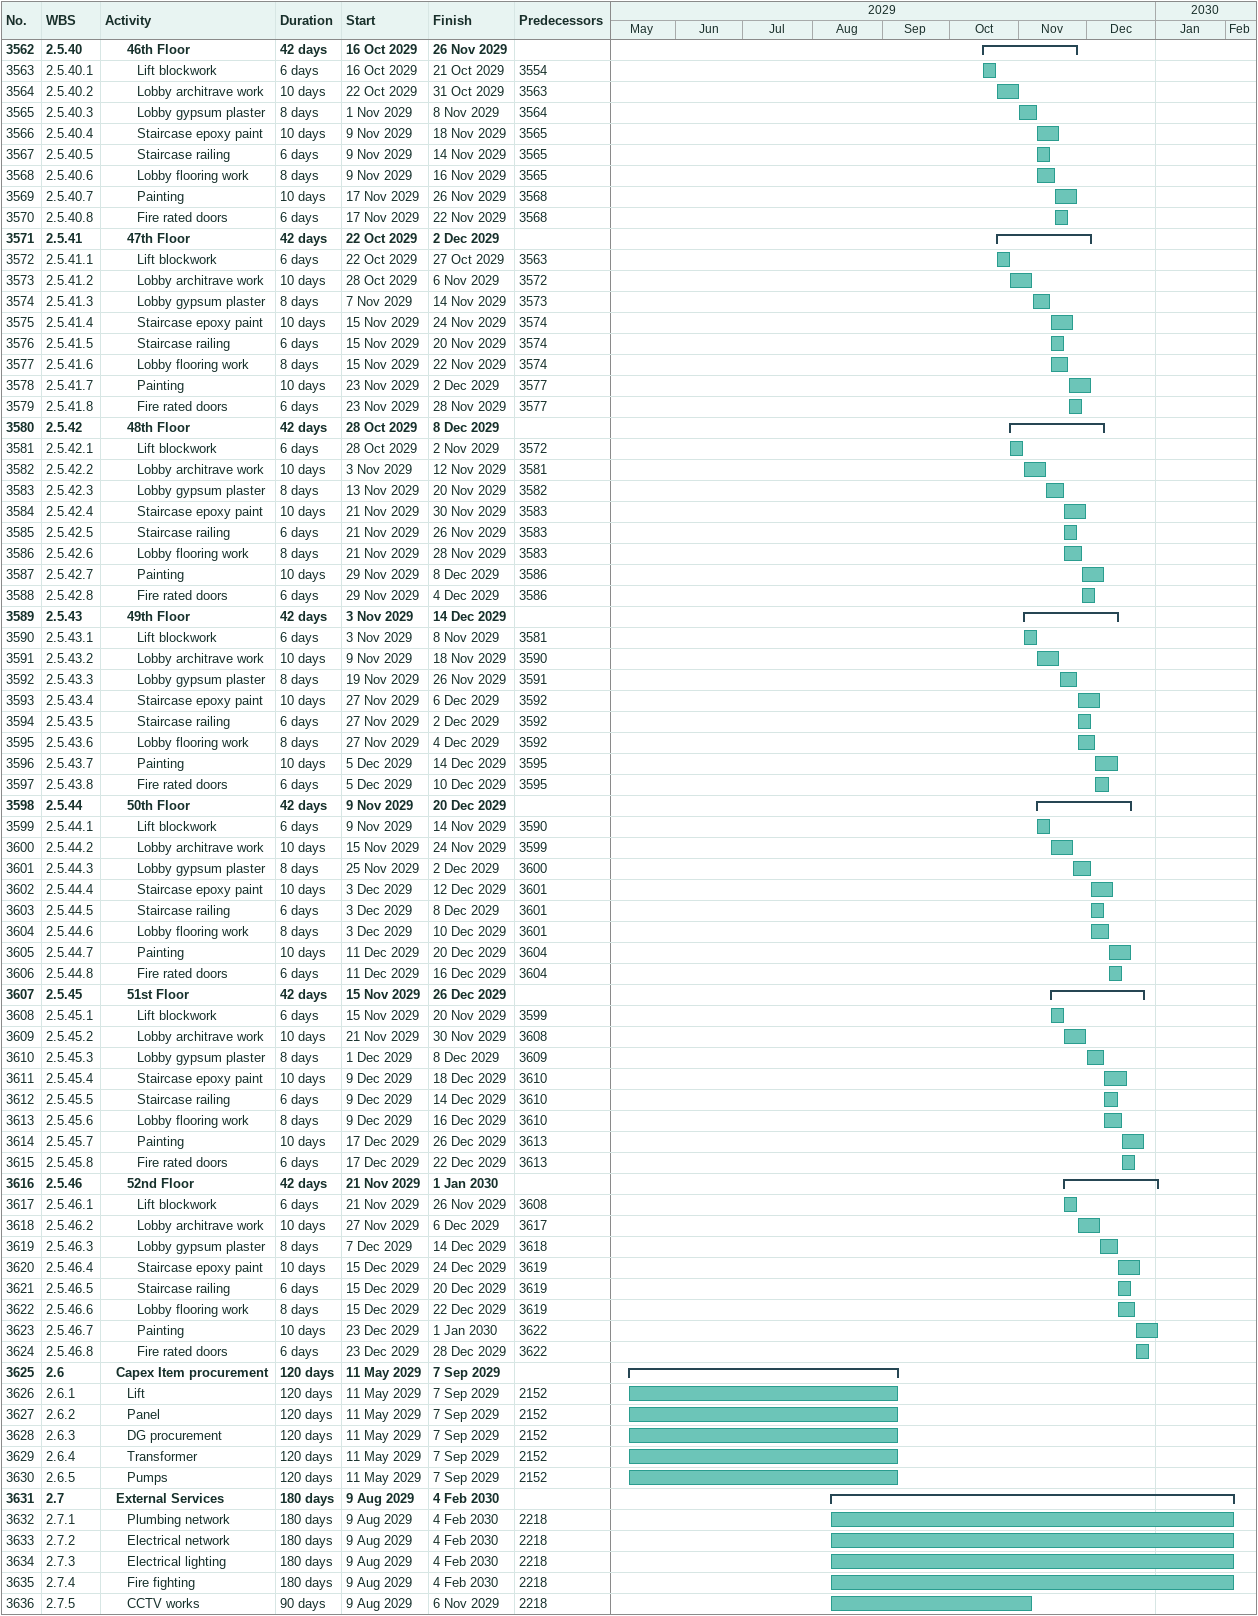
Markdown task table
| ID | WBS | Task | Duration | Start | Finish | Predecessors |
|---|---|---|---|---|---|---|
| 3562 | 2.5.40 | **46th Floor** | 42d | 2029-10-16 | 2029-11-26 |  |
| 3563 | 2.5.40.1 | Lift blockwork | 6d | 2029-10-16 | 2029-10-21 | 3554 |
| 3564 | 2.5.40.2 | Lobby architrave work | 10d | 2029-10-22 | 2029-10-31 | 3563 |
| 3565 | 2.5.40.3 | Lobby gypsum plaster | 8d | 2029-11-01 | 2029-11-08 | 3564 |
| 3566 | 2.5.40.4 | Staircase epoxy paint | 10d | 2029-11-09 | 2029-11-18 | 3565 |
| 3567 | 2.5.40.5 | Staircase railing | 6d | 2029-11-09 | 2029-11-14 | 3565 |
| 3568 | 2.5.40.6 | Lobby flooring work | 8d | 2029-11-09 | 2029-11-16 | 3565 |
| 3569 | 2.5.40.7 | Painting | 10d | 2029-11-17 | 2029-11-26 | 3568 |
| 3570 | 2.5.40.8 | Fire rated doors | 6d | 2029-11-17 | 2029-11-22 | 3568 |
| 3571 | 2.5.41 | **47th Floor** | 42d | 2029-10-22 | 2029-12-02 |  |
| 3572 | 2.5.41.1 | Lift blockwork | 6d | 2029-10-22 | 2029-10-27 | 3563 |
| 3573 | 2.5.41.2 | Lobby architrave work | 10d | 2029-10-28 | 2029-11-06 | 3572 |
| 3574 | 2.5.41.3 | Lobby gypsum plaster | 8d | 2029-11-07 | 2029-11-14 | 3573 |
| 3575 | 2.5.41.4 | Staircase epoxy paint | 10d | 2029-11-15 | 2029-11-24 | 3574 |
| 3576 | 2.5.41.5 | Staircase railing | 6d | 2029-11-15 | 2029-11-20 | 3574 |
| 3577 | 2.5.41.6 | Lobby flooring work | 8d | 2029-11-15 | 2029-11-22 | 3574 |
| 3578 | 2.5.41.7 | Painting | 10d | 2029-11-23 | 2029-12-02 | 3577 |
| 3579 | 2.5.41.8 | Fire rated doors | 6d | 2029-11-23 | 2029-11-28 | 3577 |
| 3580 | 2.5.42 | **48th Floor** | 42d | 2029-10-28 | 2029-12-08 |  |
| 3581 | 2.5.42.1 | Lift blockwork | 6d | 2029-10-28 | 2029-11-02 | 3572 |
| 3582 | 2.5.42.2 | Lobby architrave work | 10d | 2029-11-03 | 2029-11-12 | 3581 |
| 3583 | 2.5.42.3 | Lobby gypsum plaster | 8d | 2029-11-13 | 2029-11-20 | 3582 |
| 3584 | 2.5.42.4 | Staircase epoxy paint | 10d | 2029-11-21 | 2029-11-30 | 3583 |
| 3585 | 2.5.42.5 | Staircase railing | 6d | 2029-11-21 | 2029-11-26 | 3583 |
| 3586 | 2.5.42.6 | Lobby flooring work | 8d | 2029-11-21 | 2029-11-28 | 3583 |
| 3587 | 2.5.42.7 | Painting | 10d | 2029-11-29 | 2029-12-08 | 3586 |
| 3588 | 2.5.42.8 | Fire rated doors | 6d | 2029-11-29 | 2029-12-04 | 3586 |
| 3589 | 2.5.43 | **49th Floor** | 42d | 2029-11-03 | 2029-12-14 |  |
| 3590 | 2.5.43.1 | Lift blockwork | 6d | 2029-11-03 | 2029-11-08 | 3581 |
| 3591 | 2.5.43.2 | Lobby architrave work | 10d | 2029-11-09 | 2029-11-18 | 3590 |
| 3592 | 2.5.43.3 | Lobby gypsum plaster | 8d | 2029-11-19 | 2029-11-26 | 3591 |
| 3593 | 2.5.43.4 | Staircase epoxy paint | 10d | 2029-11-27 | 2029-12-06 | 3592 |
| 3594 | 2.5.43.5 | Staircase railing | 6d | 2029-11-27 | 2029-12-02 | 3592 |
| 3595 | 2.5.43.6 | Lobby flooring work | 8d | 2029-11-27 | 2029-12-04 | 3592 |
| 3596 | 2.5.43.7 | Painting | 10d | 2029-12-05 | 2029-12-14 | 3595 |
| 3597 | 2.5.43.8 | Fire rated doors | 6d | 2029-12-05 | 2029-12-10 | 3595 |
| 3598 | 2.5.44 | **50th Floor** | 42d | 2029-11-09 | 2029-12-20 |  |
| 3599 | 2.5.44.1 | Lift blockwork | 6d | 2029-11-09 | 2029-11-14 | 3590 |
| 3600 | 2.5.44.2 | Lobby architrave work | 10d | 2029-11-15 | 2029-11-24 | 3599 |
| 3601 | 2.5.44.3 | Lobby gypsum plaster | 8d | 2029-11-25 | 2029-12-02 | 3600 |
| 3602 | 2.5.44.4 | Staircase epoxy paint | 10d | 2029-12-03 | 2029-12-12 | 3601 |
| 3603 | 2.5.44.5 | Staircase railing | 6d | 2029-12-03 | 2029-12-08 | 3601 |
| 3604 | 2.5.44.6 | Lobby flooring work | 8d | 2029-12-03 | 2029-12-10 | 3601 |
| 3605 | 2.5.44.7 | Painting | 10d | 2029-12-11 | 2029-12-20 | 3604 |
| 3606 | 2.5.44.8 | Fire rated doors | 6d | 2029-12-11 | 2029-12-16 | 3604 |
| 3607 | 2.5.45 | **51st Floor** | 42d | 2029-11-15 | 2029-12-26 |  |
| 3608 | 2.5.45.1 | Lift blockwork | 6d | 2029-11-15 | 2029-11-20 | 3599 |
| 3609 | 2.5.45.2 | Lobby architrave work | 10d | 2029-11-21 | 2029-11-30 | 3608 |
| 3610 | 2.5.45.3 | Lobby gypsum plaster | 8d | 2029-12-01 | 2029-12-08 | 3609 |
| 3611 | 2.5.45.4 | Staircase epoxy paint | 10d | 2029-12-09 | 2029-12-18 | 3610 |
| 3612 | 2.5.45.5 | Staircase railing | 6d | 2029-12-09 | 2029-12-14 | 3610 |
| 3613 | 2.5.45.6 | Lobby flooring work | 8d | 2029-12-09 | 2029-12-16 | 3610 |
| 3614 | 2.5.45.7 | Painting | 10d | 2029-12-17 | 2029-12-26 | 3613 |
| 3615 | 2.5.45.8 | Fire rated doors | 6d | 2029-12-17 | 2029-12-22 | 3613 |
| 3616 | 2.5.46 | **52nd Floor** | 42d | 2029-11-21 | 2030-01-01 |  |
| 3617 | 2.5.46.1 | Lift blockwork | 6d | 2029-11-21 | 2029-11-26 | 3608 |
| 3618 | 2.5.46.2 | Lobby architrave work | 10d | 2029-11-27 | 2029-12-06 | 3617 |
| 3619 | 2.5.46.3 | Lobby gypsum plaster | 8d | 2029-12-07 | 2029-12-14 | 3618 |
| 3620 | 2.5.46.4 | Staircase epoxy paint | 10d | 2029-12-15 | 2029-12-24 | 3619 |
| 3621 | 2.5.46.5 | Staircase railing | 6d | 2029-12-15 | 2029-12-20 | 3619 |
| 3622 | 2.5.46.6 | Lobby flooring work | 8d | 2029-12-15 | 2029-12-22 | 3619 |
| 3623 | 2.5.46.7 | Painting | 10d | 2029-12-23 | 2030-01-01 | 3622 |
| 3624 | 2.5.46.8 | Fire rated doors | 6d | 2029-12-23 | 2029-12-28 | 3622 |
| 3625 | 2.6 | **Capex Item procurement** | 120d | 2029-05-11 | 2029-09-07 |  |
| 3626 | 2.6.1 | Lift | 120d | 2029-05-11 | 2029-09-07 | 2152 |
| 3627 | 2.6.2 | Panel | 120d | 2029-05-11 | 2029-09-07 | 2152 |
| 3628 | 2.6.3 | DG procurement | 120d | 2029-05-11 | 2029-09-07 | 2152 |
| 3629 | 2.6.4 | Transformer | 120d | 2029-05-11 | 2029-09-07 | 2152 |
| 3630 | 2.6.5 | Pumps | 120d | 2029-05-11 | 2029-09-07 | 2152 |
| 3631 | 2.7 | **External Services** | 180d | 2029-08-09 | 2030-02-04 |  |
| 3632 | 2.7.1 | Plumbing network | 180d | 2029-08-09 | 2030-02-04 | 2218 |
| 3633 | 2.7.2 | Electrical network | 180d | 2029-08-09 | 2030-02-04 | 2218 |
| 3634 | 2.7.3 | Electrical lighting | 180d | 2029-08-09 | 2030-02-04 | 2218 |
| 3635 | 2.7.4 | Fire fighting | 180d | 2029-08-09 | 2030-02-04 | 2218 |
| 3636 | 2.7.5 | CCTV works | 90d | 2029-08-09 | 2029-11-06 | 2218 |
